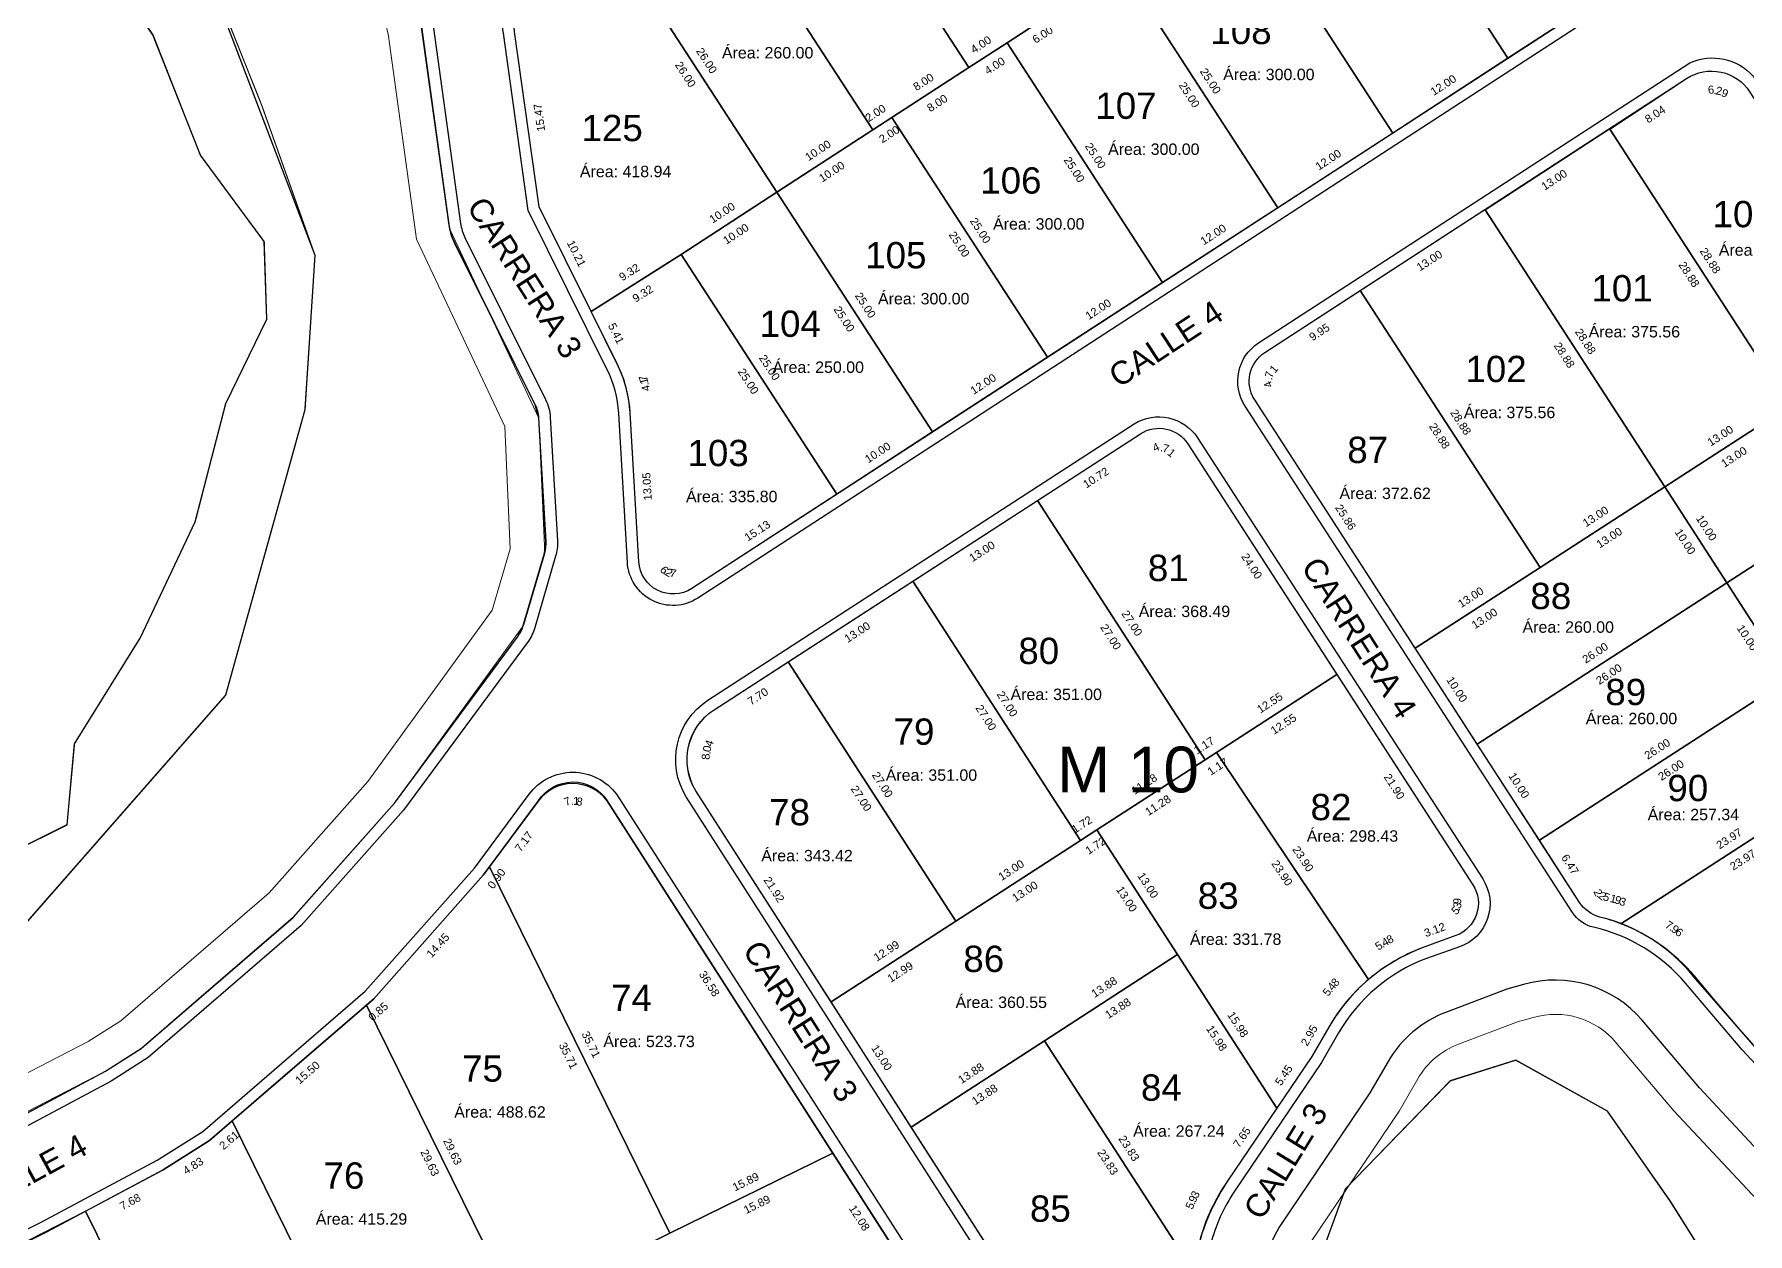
# Model space of a CAD drawing. Header units: metres. Extents: x 859577 to 860336, y 1645916 to 1646650.
# Drawn here: x 859889 to 860038.9, y 1646235.5 to 1646340.4 of the extents above; entities that cross this region are included whole.
import ezdxf

# ---------------------------------------------------------------- set-up
doc = ezdxf.new("R2010")
doc.units = ezdxf.units.M
for name, color, linetype in [('A-CALZADA', 252, 'Continuous'), ('A-MZ_6', 2, 'Continuous'), ('A-NUMERO LOTE', 251, 'Continuous'), ('A-SENDEROS', 97, 'Continuous'), ('A-ZONA VERDE', 103, 'Continuous'), ('C-PROP', 7, 'Continuous'), ('C-PROP-LINE', 230, 'Continuous'), ('C-PROP-LINE-TEXT', 7, 'Continuous'), ('CVL_CUADCON_TIT', 7, 'Continuous')]:
    doc.layers.add(name, color=color, linetype=linetype)
doc.layers.add('A-VIA', color=30, linetype='Continuous', lineweight=30)
doc.styles.add('ARIAL', font='arial.ttf')
doc.styles.get("Standard").update_dxf_attribs({"font": 'arial.ttf'})

msp = doc.modelspace()

# ---------------------------------------------------------------- linework, layer by layer
at = {"layer": 'A-CALZADA'}
for points in [[(860041.94433, 1646432.87467), (860033.56659, 1646419.19457, -0.111810537), (860032.64202, 1646418.24524), (859926.7746, 1646349.50074, 0.286645849), (859923.89044, 1646340.94989), (859926.25252, 1646323.86177, 0.081314153), (859926.63402, 1646322.62688), (859933.68717, 1646308.45878, -0.101331475), (859934.09962, 1646306.90786), (859934.72556, 1646296.11941, -0.086350705), (859934.56912, 1646294.75697), (859932.70467, 1646288.43051, -0.087916298), (859932.0825, 1646287.18096), (859921.24703, 1646272.54721), (859912.31905, 1646262.48857), (859903.78552, 1646255.12152), (859898.92244, 1646250.93224), (859895.68451, 1646248.8784), (859885.89232, 1646243.65365)], [(860033.80874, 1646337.92254, -0.324191391), (860039.34561, 1646336.74024), (860099.48969, 1646243.76285, -0.504406245), (860096.29463, 1646238.18697), (860090.72301, 1646238.89985, 0.051796436), (860087.62442, 1646238.97347), (860071.58855, 1646237.69198), (860058.55647, 1646236.0489, -0.184786403), (860055.08522, 1646236.8985), (860046.62576, 1646242.75429), (860038.37451, 1646251.60084), (860033.42751, 1646257.4215, 0.161297352), (860025.369, 1646262.32369, -0.194900078), (860023.5243, 1646263.61753), (859994.88628, 1646307.88934, -0.413702713), (859996.06644, 1646313.41667), (860033.80874, 1646337.92254)], [(860033.80874, 1646337.92254, -0.324191391), (860039.34561, 1646336.74024), (860099.48969, 1646243.76285, -0.504406245), (860096.29463, 1646238.18697), (860090.72301, 1646238.89985, 0.051796436), (860087.62442, 1646238.97347), (860071.58855, 1646237.69198), (860058.55647, 1646236.0489, -0.184786403), (860055.08522, 1646236.8985), (860046.62576, 1646242.75429), (860038.37451, 1646251.60084), (860033.42751, 1646257.4215, 0.161297352), (860025.369, 1646262.32369, -0.194900078), (860023.5243, 1646263.61753), (859994.88628, 1646307.88934, -0.413702713), (859996.06644, 1646313.41667), (860033.80874, 1646337.92254)], [(859877.55305, 1646230.53731), (859889.56537, 1646236.54593), (859899.71574, 1646241.96178), (859903.69282, 1646244.46858), (859917.90516, 1646256.7307), (859927.46546, 1646267.50174), (859932.23948, 1646273.94924, -0.503717444), (859939.8976, 1646273.9489), (859982.25827, 1646207.85802, -0.378425077)], [(860043.33689, 1646238.94986), (860034.63938, 1646248.27487), (860029.61763, 1646254.18347, 0.294221128), (860019.25135, 1646257.32285), (860017.78042, 1646256.90269), (860012.50833, 1646254.91201, 0.172792633), (860007.38929, 1646250.57182), (860005.80756, 1646247.84321), (859998.11108, 1646236.44825, 0.086003565), (859996.71097, 1646233.33359), (859993.55229, 1646221.00816), (859991.18253, 1646211.17305, 0.290553744), (859994.64623, 1646201.03082), (860009.02526, 1646189.49395), (860023.00092, 1646175.17554), (860039.7204, 1646156.78685)], [(860043.33689, 1646238.94986), (860034.63938, 1646248.27487), (860029.61763, 1646254.18347, 0.294221128), (860019.25135, 1646257.32285), (860017.78042, 1646256.90269), (860012.50833, 1646254.91201, 0.172792633), (860007.38929, 1646250.57182), (860005.80756, 1646247.84321), (859998.11108, 1646236.44825, 0.086003565), (859996.71097, 1646233.33359), (859993.55229, 1646221.00816), (859991.18253, 1646211.17305, 0.290553744), (859994.64623, 1646201.03082), (860009.02526, 1646189.49395), (860023.00092, 1646175.17554), (860039.7204, 1646156.78685)], [(860043.33689, 1646238.94986), (860034.63938, 1646248.27487), (860029.61763, 1646254.18347, 0.294221128), (860019.25135, 1646257.32285), (860017.78042, 1646256.90269), (860012.50833, 1646254.91201, 0.172792633), (860007.38929, 1646250.57182), (860005.80756, 1646247.84321), (859998.11108, 1646236.44825, 0.086003565), (859996.71097, 1646233.33359), (859993.55229, 1646221.00816), (859991.18253, 1646211.17305, 0.290553744), (859994.64623, 1646201.03082), (860009.02526, 1646189.49395), (860023.00092, 1646175.17554), (860039.7204, 1646156.78685)]]:
    msp.add_lwpolyline(points, format="xyb", dxfattribs=at)
for points in [[(860054.89497, 1646369.16589), (860052.67969, 1646360.93815, -0.185037836), (860050.99565, 1646358.62332), (859947.01706, 1646291.10533, -0.575472389), (859940.84536, 1646294.22842), (859940.08955, 1646307.25539, 0.101331475), (859939.05841, 1646311.13268), (859932.15143, 1646325.00716), (859929.99283, 1646340.49523, -0.291174394), (859931.77613, 1646344.40216), (860032.30256, 1646409.67851, -0.434645949), (860037.97845, 1646408.26477), (860052.53215, 1646382.04112, -0.077006582), (860052.95554, 1646380.89179), (860054.95339, 1646370.99754, -0.116079704)], [(860054.89497, 1646369.16589), (860052.67969, 1646360.93815, -0.185037836), (860050.99565, 1646358.62332), (859947.01706, 1646291.10533, -0.575472389), (859940.84536, 1646294.22842), (859940.08955, 1646307.25539, 0.101331475), (859939.05841, 1646311.13268), (859932.15143, 1646325.00716), (859929.99283, 1646340.49523, -0.291174394), (859931.77613, 1646344.40216), (860032.30256, 1646409.67851, -0.434645949), (860037.97845, 1646408.26477), (860052.53215, 1646382.04112, -0.077006582), (860052.95554, 1646380.89179), (860054.95339, 1646370.99754, -0.116079704)], [(859990.72122, 1646305.12239), (860015.67314, 1646266.54895, -0.485761523), (860013.63417, 1646260.60034), (860010.7421, 1646259.58966, 0.172792633), (860003.06353, 1646253.07938), (860001.56797, 1646250.49941), (859993.96766, 1646239.24683, 0.086003565), (859991.86749, 1646234.57484), (859988.69986, 1646222.21446), (859988.24633, 1646220.33223, -0.660604658), (859980.98996, 1646219.11077), (859945.98447, 1646273.72733, -0.404288023), (859947.88781, 1646282.17832), (859985.1692, 1646306.3406, -0.407483069)], [(859990.72122, 1646305.12239), (860015.67314, 1646266.54895, -0.485761523), (860013.63417, 1646260.60034), (860010.7421, 1646259.58966, 0.172792633), (860003.06353, 1646253.07938), (860001.56797, 1646250.49941), (859993.96766, 1646239.24683, 0.086003565), (859991.86749, 1646234.57484), (859988.69986, 1646222.21446), (859988.24633, 1646220.33223, -0.660604658), (859980.98996, 1646219.11077), (859945.98447, 1646273.72733, -0.404288023), (859947.88781, 1646282.17832), (859985.1692, 1646306.3406, -0.407483069)]]:
    msp.add_lwpolyline(points, format="xyb", close=True, dxfattribs=at)
at = {"layer": 'A-MZ_6'}
for points in [[(859885.43318, 1646244.54212), (859895.18061, 1646249.74297), (859898.32511, 1646251.73756), (859903.13244, 1646255.87882), (859911.61528, 1646263.20209), (859920.46973, 1646273.1779), (859931.27883, 1646287.77603, 0.087916298), (859931.74546, 1646288.71319), (859933.60991, 1646295.03966, 0.086350705), (859933.72724, 1646296.06148), (859933.1013, 1646306.84994, 0.101331475), (859932.79196, 1646308.01312), (859925.73881, 1646322.18123, -0.081314153), (859925.26194, 1646323.72485), (859922.89986, 1646340.81296, 0.029553468), (859922.85376, 1646341.04464), (859921.26736, 1646347.11697), (860032.09742, 1646419.08393, 0.111810537), (860032.7138, 1646419.71682), (860041.1131, 1646433.43214)], [(859885.43318, 1646244.54212), (859895.18061, 1646249.74297), (859898.32511, 1646251.73756), (859903.13244, 1646255.87882), (859911.61528, 1646263.20209), (859920.46973, 1646273.1779), (859931.27883, 1646287.77603, 0.087916298), (859931.74546, 1646288.71319), (859933.60991, 1646295.03966, 0.086350705), (859933.72724, 1646296.06148), (859933.1013, 1646306.84994, 0.101331475), (859932.79196, 1646308.01312), (859925.73881, 1646322.18123, -0.081314153), (859925.26194, 1646323.72485), (859922.89986, 1646340.81296, 0.029553468), (859922.85376, 1646341.04464), (859921.26736, 1646347.11697), (860032.09742, 1646419.08393, 0.111810537), (860032.7138, 1646419.71682), (860041.1131, 1646433.43214)], [(859888.65727, 1646191.27734), (859893.8232, 1646194.05586), (859903.16894, 1646197.63291), (859921.47065, 1646191.76202), (859930.00954, 1646188.28967), (859932.00254, 1646193.73677), (859942.49809, 1646189.89664), (859948.60902, 1646188.35822), (859955.58556, 1646189.13325), (859964.82605, 1646191.58934), (859969.10291, 1646193.89557), (859980.77174, 1646203.39238, 0.38144725), (859981.40378, 1646207.33803), (859939.075, 1646273.37917, 0.501073467), (859933.043, 1646273.35397), (859928.24277, 1646266.87106), (859918.65305, 1646256.06688), (859909.66317, 1646248.30586), (859904.29836, 1646243.68437), (859900.21964, 1646241.0972), (859890.0245, 1646235.65746), (859878.54689, 1646229.91631)]]:
    msp.add_lwpolyline(points, format="xyb", dxfattribs=at)
for points in [[(860053.92936, 1646369.42588), (860051.71408, 1646361.19814, -0.185037836), (860050.45105, 1646359.46202), (859946.47245, 1646291.94402, -0.575472389), (859941.84368, 1646294.28634), (859941.08787, 1646307.31331, 0.101331475), (859939.95361, 1646311.57833), (859933.11934, 1646325.30677), (859930.98325, 1646340.63326, -0.291174394), (859932.32073, 1646343.56346), (860032.84717, 1646408.83981, -0.434645949), (860037.10408, 1646407.77951), (860051.65778, 1646381.55586, -0.077006582), (860051.97532, 1646380.69386), (860053.97317, 1646370.79961, -0.116079704)], [(860053.92936, 1646369.42588), (860051.71408, 1646361.19814, -0.185037836), (860050.45105, 1646359.46202), (859946.47245, 1646291.94402, -0.575472389), (859941.84368, 1646294.28634), (859941.08787, 1646307.31331, 0.101331475), (859939.95361, 1646311.57833), (859933.11934, 1646325.30677), (859930.98325, 1646340.63326, -0.291174394), (859932.32073, 1646343.56346), (860032.84717, 1646408.83981, -0.434645949), (860037.10408, 1646407.77951), (860051.65778, 1646381.55586, -0.077006582), (860051.97532, 1646380.69386), (860053.97317, 1646370.79961, -0.116079704)], [(860095.29184, 1646239.32343), (860090.84993, 1646239.89176, 0.051796436), (860087.54476, 1646239.97029), (860071.48613, 1646238.68698), (860058.43138, 1646237.04105, -0.184786403), (860055.65438, 1646237.72072), (860047.28353, 1646243.51518), (860042.55341, 1646248.36049), (860034.12484, 1646258.01266, 0.16463825), (860025.92913, 1646263.21693, -0.189309228), (860024.14731, 1646264.49555), (859995.72592, 1646308.43248, -0.413702713), (859996.61105, 1646312.57798), (860033.5122, 1646336.53956, -0.414724597), (860039.04918, 1646335.35734), (860098.19151, 1646243.92858, -0.638228801)], [(860095.29184, 1646239.32343), (860090.84993, 1646239.89176, 0.051796436), (860087.54476, 1646239.97029), (860071.48613, 1646238.68698), (860058.43138, 1646237.04105, -0.184786403), (860055.65438, 1646237.72072), (860047.28353, 1646243.51518), (860042.55341, 1646248.36049), (860034.12484, 1646258.01266, 0.16463825), (860025.92913, 1646263.21693, -0.189309228), (860024.14731, 1646264.49555), (859995.72592, 1646308.43248, -0.413702713), (859996.61105, 1646312.57798), (860033.5122, 1646336.53956, -0.414724597), (860039.04918, 1646335.35734), (860098.19151, 1646243.92858, -0.638228801)], [(860013.31845, 1646261.59127), (860010.38885, 1646260.52519, 0.17267235), (860002.19838, 1646253.58089), (860000.72006, 1646251.03065), (859993.38713, 1646240.17394, 0.091943766), (859990.89879, 1646234.82309), (859987.72937, 1646222.45572), (859987.2727, 1646220.56042, -0.660629541), (859981.83031, 1646219.6445), (859946.8329, 1646274.25677, -0.403449185), (859948.43373, 1646281.34092), (859985.73323, 1646305.46877, -0.414213562), (859989.88158, 1646304.57925), (860014.8115, 1646266.03983, -0.481810748)], [(860013.31845, 1646261.59127), (860010.38885, 1646260.52519, 0.17267235), (860002.19838, 1646253.58089), (860000.72006, 1646251.03065), (859993.38713, 1646240.17394, 0.091943766), (859990.89879, 1646234.82309), (859987.72937, 1646222.45572), (859987.2727, 1646220.56042, -0.660629541), (859981.83031, 1646219.6445), (859946.8329, 1646274.25677, -0.403449185), (859948.43373, 1646281.34092), (859985.73323, 1646305.46877, -0.414213562), (859989.88158, 1646304.57925), (860014.8115, 1646266.03983, -0.481810748)]]:
    msp.add_lwpolyline(points, format="xyb", close=True, dxfattribs=at)
msp.add_lwpolyline([(859900.21964, 1646241.0972), (859890.0245, 1646235.65746), (859878.54689, 1646229.91631)], dxfattribs=at)
at = {"layer": 'A-SENDEROS', "lineweight": 9, "flags": 128}
for points in [[(859998.47394, 1646439.28141), (859982.43751, 1646417.25793), (859966.74438, 1646407.62789), (859951.35967, 1646406.81247), (859939.68741, 1646406.48017), (859935.24701, 1646406.3475), (859919.96572, 1646404.75367), (859911.78232, 1646377.74068), (859918.73138, 1646349.02195), (859917.81307, 1646348.41249), (859919.90664, 1646340.45558), (859922.38933, 1646322.48325), (859930.13016, 1646306.1153), (859930.59122, 1646295.4091), (859929.01394, 1646290.05707), (859918.12832, 1646275.05925), (859909.50433, 1646265.34309), (859896.52899, 1646254.15014), (859893.6758, 1646252.32881), (859873.41571, 1646241.87656)], [(859874.4622, 1646239.04074), (859895.17378, 1646249.72591), (859898.32511, 1646251.73756), (859911.61528, 1646263.20209), (859920.46973, 1646273.1779), (859931.74546, 1646288.71319), (859933.60991, 1646295.03966), (859933.1013, 1646306.84994), (859925.29812, 1646323.34973), (859922.85376, 1646341.04464), (859921.26053, 1646347.09991), (859922.14155, 1646347.68462), (859914.89024, 1646377.65247), (859922.25906, 1646401.97659), (859935.44768, 1646403.35216), (859939.77489, 1646403.48144), (859951.48177, 1646403.81473), (859967.66404, 1646404.67243), (859984.51297, 1646415.01172), (860001.01598, 1646437.67597)]]:
    msp.add_lwpolyline(points, dxfattribs=at)
for points in [[(860043.33689, 1646238.94986), (860034.63938, 1646248.27487), (860029.61763, 1646254.18347, 0.294221128), (860019.25135, 1646257.32285), (860017.78042, 1646256.90269), (860012.50833, 1646254.91201, 0.172792633), (860007.38929, 1646250.57182), (860005.80756, 1646247.84321), (859998.11108, 1646236.44825, 0.086003565), (859996.71097, 1646233.33359), (859993.55229, 1646221.00816), (859991.18253, 1646211.17305, 0.26103447), (859993.82975, 1646201.76302), (859997.70274, 1646198.57846)], [(860041.36357, 1646236.6672), (860032.3983, 1646246.27928), (860027.3317, 1646252.24065, 0.294221128), (860020.0753, 1646254.43821), (860018.72389, 1646254.0522), (860013.56807, 1646252.10542, 0.172792633), (860009.98474, 1646249.06729), (860008.35131, 1646246.24949), (860000.59714, 1646234.7691, 0.086003565), (859999.61705, 1646232.58883), (859996.46375, 1646220.28438), (859994.09906, 1646210.47031, 0.290553744), (859996.52365, 1646203.37075), (859997.70274, 1646198.57846)]]:
    msp.add_lwpolyline(points, format="xyb", dxfattribs=at)
at = {"layer": 'A-VIA'}
for points in [[(860054.89497, 1646369.16589), (860052.67969, 1646360.93815, -0.185037836), (860050.99565, 1646358.62332), (859947.01706, 1646291.10533, -0.575472389), (859940.84536, 1646294.22842), (859940.08955, 1646307.25539, 0.101331475), (859939.05841, 1646311.13268), (859932.15143, 1646325.00716), (859929.99283, 1646340.49523, -0.291174394), (859931.77613, 1646344.40216), (860032.30256, 1646409.67851, -0.434645949), (860037.97845, 1646408.26477), (860052.53215, 1646382.04112, -0.077006582), (860052.95554, 1646380.89179), (860054.95339, 1646370.99754, -0.116079704)], [(860054.89497, 1646369.16589), (860052.67969, 1646360.93815, -0.185037836), (860050.99565, 1646358.62332), (859947.01706, 1646291.10533, -0.575472389), (859940.84536, 1646294.22842), (859940.08955, 1646307.25539, 0.101331475), (859939.05841, 1646311.13268), (859932.15143, 1646325.00716), (859929.99283, 1646340.49523, -0.291174394), (859931.77613, 1646344.40216), (860032.30256, 1646409.67851, -0.434645949), (860037.97845, 1646408.26477), (860052.53215, 1646382.04112, -0.077006582), (860052.95554, 1646380.89179), (860054.95339, 1646370.99754, -0.116079704)], [(859990.72122, 1646305.12239), (860015.67314, 1646266.54895, -0.485761523), (860013.63417, 1646260.60034), (860010.7421, 1646259.58966, 0.172792633), (860003.06353, 1646253.07938), (860001.56797, 1646250.49941), (859993.96766, 1646239.24683, 0.086003565), (859991.86749, 1646234.57484), (859988.69986, 1646222.21446), (859988.24633, 1646220.33223, -0.660604658), (859980.98996, 1646219.11077), (859945.98447, 1646273.72733, -0.404288023), (859947.88781, 1646282.17832), (859985.1692, 1646306.3406, -0.407483069)], [(859990.72122, 1646305.12239), (860015.67314, 1646266.54895, -0.485761523), (860013.63417, 1646260.60034), (860010.7421, 1646259.58966, 0.172792633), (860003.06353, 1646253.07938), (860001.56797, 1646250.49941), (859993.96766, 1646239.24683, 0.086003565), (859991.86749, 1646234.57484), (859988.69986, 1646222.21446), (859988.24633, 1646220.33223, -0.660604658), (859980.98996, 1646219.11077), (859945.98447, 1646273.72733, -0.404288023), (859947.88781, 1646282.17832), (859985.1692, 1646306.3406, -0.407483069)]]:
    msp.add_lwpolyline(points, format="xyb", close=True, dxfattribs=at)
for points in [[(860033.80874, 1646337.92254, -0.324191391), (860039.34561, 1646336.74024), (860099.48969, 1646243.76285, -0.504406245), (860096.29463, 1646238.18697), (860090.72301, 1646238.89985, 0.051796436), (860087.62442, 1646238.97347), (860071.58855, 1646237.69198), (860058.55647, 1646236.0489, -0.184786403), (860055.08522, 1646236.8985), (860046.62576, 1646242.75429), (860038.37451, 1646251.60084), (860033.42751, 1646257.4215, 0.161297352), (860025.369, 1646262.32369, -0.194900078), (860023.5243, 1646263.61753), (859994.88628, 1646307.88934, -0.413702713), (859996.06644, 1646313.41667), (860033.80874, 1646337.92254)], [(860033.80874, 1646337.92254, -0.324191391), (860039.34561, 1646336.74024), (860099.48969, 1646243.76285, -0.504406245), (860096.29463, 1646238.18697), (860090.72301, 1646238.89985, 0.051796436), (860087.62442, 1646238.97347), (860071.58855, 1646237.69198), (860058.55647, 1646236.0489, -0.184786403), (860055.08522, 1646236.8985), (860046.62576, 1646242.75429), (860038.37451, 1646251.60084), (860033.42751, 1646257.4215, 0.161297352), (860025.369, 1646262.32369, -0.194900078), (860023.5243, 1646263.61753), (859994.88628, 1646307.88934, -0.413702713), (859996.06644, 1646313.41667), (860033.80874, 1646337.92254)], [(860043.33689, 1646238.94986), (860034.63938, 1646248.27487), (860029.61763, 1646254.18347, 0.294221128), (860019.25135, 1646257.32285), (860017.78042, 1646256.90269), (860012.50833, 1646254.91201, 0.172792633), (860007.38929, 1646250.57182), (860005.80756, 1646247.84321), (859998.11108, 1646236.44825, 0.086003565), (859996.71097, 1646233.33359), (859993.55229, 1646221.00816), (859991.18253, 1646211.17305, 0.290553744), (859994.64623, 1646201.03082), (860009.02526, 1646189.49395), (860023.00092, 1646175.17554), (860039.7204, 1646156.78685)], [(860043.33689, 1646238.94986), (860034.63938, 1646248.27487), (860029.61763, 1646254.18347, 0.294221128), (860019.25135, 1646257.32285), (860017.78042, 1646256.90269), (860012.50833, 1646254.91201, 0.172792633), (860007.38929, 1646250.57182), (860005.80756, 1646247.84321), (859998.11108, 1646236.44825, 0.086003565), (859996.71097, 1646233.33359), (859993.55229, 1646221.00816), (859991.18253, 1646211.17305, 0.290553744), (859994.64623, 1646201.03082), (860009.02526, 1646189.49395), (860023.00092, 1646175.17554), (860039.7204, 1646156.78685)]]:
    msp.add_lwpolyline(points, format="xyb", dxfattribs=at)
at = {"layer": 'A-ZONA VERDE', "color": 5, "const_width": 0.1}
for points in [[(859981.109, 1646446.294), (859973.692, 1646432.035), (859970.003, 1646418.209), (859956.19, 1646414.134), (859940.884, 1646417.479), (859923.43, 1646418.716), (859909.30098, 1646410.52195), (859893.68, 1646390.793), (859888.062, 1646371.59), (859901.227, 1646353.316), (859908.86, 1646334.185), (859913.51411, 1646321.09423), (859912.628, 1646307.576), (859905.69146, 1646282.63368), (859887.15046, 1646261.48568)], [(859877.478, 1646264.153), (859891.827, 1646271.292), (859892.481, 1646278.362), (859898.207, 1646287.587), (859903.036, 1646297.772), (859905.711, 1646308.12), (859909.295, 1646315.506), (859909.076, 1646322.285), (859903.49, 1646329.837), (859899.343, 1646340.371), (859890.885, 1646352.739), (859885.655, 1646361.484)], [(860040.61, 1646224.809), (860032.11, 1646238.356), (860026.598, 1646246.237), (860018.561, 1646250.696), (860012.839, 1646248.886), (860003.64598, 1646239.42787), (860000.059, 1646229.596), (859999.096, 1646217.065), (859997.401, 1646208.307), (859999.03162, 1646203.17901), (860009.82213, 1646193.87473), (860018.59648, 1646185.30725), (860030.0172, 1646173.36701), (860035.78077, 1646166.79926), (860041.85246, 1646159.38776)]]:
    msp.add_lwpolyline(points, dxfattribs=at)
at = {"layer": 'A-ZONA VERDE', "flags": 128}
for points in [[(859977.5563, 1646439.46009), (859989.78203, 1646428.87127), (859989.00453, 1646428.03709), (859976.99179, 1646438.37483), (859973.68517, 1646432.01794), (859969.99617, 1646418.19194), (859956.18317, 1646414.11694), (859940.87717, 1646417.46194), (859923.42317, 1646418.69894), (859909.30098, 1646410.52195), (859893.67317, 1646390.77594), (859888.05517, 1646371.57294), (859901.22017, 1646353.29894), (859913.50728, 1646321.07717), (859912.62117, 1646307.55894), (859905.68464, 1646282.61662), (859887.14364, 1646261.46862)], [(859877.478, 1646264.153), (859891.827, 1646271.292), (859892.481, 1646278.362), (859898.207, 1646287.587), (859903.036, 1646297.772), (859905.711, 1646308.12), (859909.295, 1646315.506), (859909.076, 1646322.285), (859903.49, 1646329.837), (859899.343, 1646340.371), (859890.885, 1646352.739), (859885.655, 1646361.484)], [(859885.42636, 1646244.52505), (859895.17378, 1646249.72591), (859898.31829, 1646251.7205), (859911.60845, 1646263.18503), (859920.4629, 1646273.16083), (859931.27201, 1646287.75897), (859931.73863, 1646288.69613), (859933.60309, 1646295.0226), (859933.72041, 1646296.04442), (859933.09448, 1646306.83287), (859932.78513, 1646307.99606), (859925.73198, 1646322.16417), (859925.4647, 1646322.78312), (859925.29812, 1646323.34973), (859925.25511, 1646323.70778), (859922.84693, 1646341.02758)]]:
    msp.add_lwpolyline(points, dxfattribs=at)
at = {"layer": 'A-ZONA VERDE'}
msp.add_lwpolyline([(860040.61, 1646224.809), (860032.11, 1646238.356), (860026.598, 1646246.237), (860018.561, 1646250.696), (860012.839, 1646248.886), (860003.64598, 1646239.42787), (860000.059, 1646229.596), (859999.096, 1646217.065), (859997.401, 1646208.307), (859999.03162, 1646203.17901), (860009.82213, 1646193.87473), (860018.59648, 1646185.30725), (860030.0172, 1646173.36701), (860035.78077, 1646166.79926), (860041.85246, 1646159.38776)], dxfattribs=at)
at = {"layer": 'C-PROP-LINE', "color": 2, "lineweight": 30}
for points in [[(860027.93176, 1646344.83922), (860017.86742, 1646338.304), (860004.25237, 1646359.27136), (860012.63931, 1646364.71738), (860014.3167, 1646365.80659)], [(860027.93176, 1646344.83922), (860017.86742, 1646338.304), (860004.25237, 1646359.27136), (860012.63931, 1646364.71738), (860014.3167, 1646365.80659)], [(859974.05937, 1646339.66568), (859970.70459, 1646337.48727), (859956.54493, 1646359.29333), (859964.93188, 1646364.73935), (859979.09153, 1646342.93329)], [(859974.05937, 1646339.66568), (859970.70459, 1646337.48727), (859956.54493, 1646359.29333), (859964.93188, 1646364.73935), (859979.09153, 1646342.93329)], [(859962.31764, 1646332.04125), (859948.15799, 1646353.84731), (859956.54493, 1646359.29333), (859970.70459, 1646337.48727), (859963.99503, 1646333.13045)], [(859962.31764, 1646332.04125), (859948.15799, 1646353.84731), (859956.54493, 1646359.29333), (859970.70459, 1646337.48727), (859963.99503, 1646333.13045)], [(860017.86742, 1646338.304), (860007.80309, 1646331.76877), (859994.18804, 1646352.73613), (859995.86542, 1646353.82534), (860004.25237, 1646359.27136)], [(860017.86742, 1646338.304), (860007.80309, 1646331.76877), (859994.18804, 1646352.73613), (859995.86542, 1646353.82534), (860004.25237, 1646359.27136)], [(859939.77104, 1646348.40129), (859948.15799, 1646353.84731), (859962.31764, 1646332.04125), (859953.9307, 1646326.59523)], [(859939.77104, 1646348.40129), (859948.15799, 1646353.84731), (859962.31764, 1646332.04125), (859953.9307, 1646326.59523)], [(860007.80309, 1646331.76877), (859997.73876, 1646325.23354), (859984.1237, 1646346.20091), (859987.47848, 1646348.37932), (859994.18804, 1646352.73613)], [(860007.80309, 1646331.76877), (859997.73876, 1646325.23354), (859984.1237, 1646346.20091), (859987.47848, 1646348.37932), (859994.18804, 1646352.73613)], [(859997.73876, 1646325.23354), (859987.67442, 1646318.69832), (859974.05937, 1646339.66568), (859979.09153, 1646342.93329), (859984.1237, 1646346.20091)], [(859997.73876, 1646325.23354), (859987.67442, 1646318.69832), (859974.05937, 1646339.66568), (859979.09153, 1646342.93329), (859984.1237, 1646346.20091)], [(859987.67442, 1646318.69832), (859977.61009, 1646312.16309), (859963.99503, 1646333.13045), (859970.70459, 1646337.48727), (859974.05937, 1646339.66568)], [(859987.67442, 1646318.69832), (859977.61009, 1646312.16309), (859963.99503, 1646333.13045), (859970.70459, 1646337.48727), (859974.05937, 1646339.66568)], [(859977.61009, 1646312.16309), (859967.54575, 1646305.62787), (859953.9307, 1646326.59523), (859962.31764, 1646332.04125), (859963.99503, 1646333.13045)], [(859977.61009, 1646312.16309), (859967.54575, 1646305.62787), (859953.9307, 1646326.59523), (859962.31764, 1646332.04125), (859963.99503, 1646333.13045)], [(860026.77853, 1646332.14005), (860026.79087, 1646332.12102), (860042.51787, 1646307.90123), (860031.60251, 1646300.84043), (860015.87551, 1646325.06022)], [(860026.77853, 1646332.14005), (860026.79087, 1646332.12102), (860042.51787, 1646307.90123), (860031.60251, 1646300.84043), (860015.87551, 1646325.06022)], [(859967.54575, 1646305.62787), (859959.15881, 1646300.18184), (859945.54375, 1646321.14921), (859953.9307, 1646326.59523)], [(859967.54575, 1646305.62787), (859959.15881, 1646300.18184), (859945.54375, 1646321.14921), (859953.9307, 1646326.59523)], [(860015.86317, 1646325.07925), (860015.87551, 1646325.06022), (860031.60251, 1646300.84043), (860020.68715, 1646293.77963), (860004.96014, 1646317.99942)], [(860015.86317, 1646325.07925), (860015.87551, 1646325.06022), (860031.60251, 1646300.84043), (860020.68715, 1646293.77963), (860004.96014, 1646317.99942)], [(860058.02497, 1646306.02246), (860037.03389, 1646292.444), (860031.60251, 1646300.84043), (860042.51787, 1646307.90123), (860052.59359, 1646314.41889)], [(860058.02497, 1646306.02246), (860037.03389, 1646292.444), (860031.60251, 1646300.84043), (860042.51787, 1646307.90123), (860052.59359, 1646314.41889)], [(860063.45635, 1646297.62602), (860042.46527, 1646284.04757), (860037.03389, 1646292.444), (860058.02497, 1646306.02246)], [(860063.45635, 1646297.62602), (860042.46527, 1646284.04757), (860037.03389, 1646292.444), (860058.02497, 1646306.02246)], [(859976.73275, 1646299.64665), (859991.39748, 1646276.97629), (859981.92581, 1646270.84936), (859980.48212, 1646269.91549), (859965.81739, 1646292.58585)], [(859976.73275, 1646299.64665), (859991.39748, 1646276.97629), (859981.92581, 1646270.84936), (859980.48212, 1646269.91549), (859965.81739, 1646292.58585)], [(860037.03389, 1646292.444), (860015.20317, 1646278.3224), (860009.77178, 1646286.71884), (860020.68715, 1646293.77963), (860031.60251, 1646300.84043)], [(860037.03389, 1646292.444), (860015.20317, 1646278.3224), (860009.77178, 1646286.71884), (860020.68715, 1646293.77963), (860031.60251, 1646300.84043)], [(859954.90203, 1646285.52505), (859965.81739, 1646292.58585), (859980.48212, 1646269.91549), (859969.56676, 1646262.85469)], [(859954.90203, 1646285.52505), (859965.81739, 1646292.58585), (859980.48212, 1646269.91549), (859969.56676, 1646262.85469)], [(860042.46527, 1646284.04757), (860020.63455, 1646269.92597), (860015.20317, 1646278.3224), (860037.03389, 1646292.444)], [(860042.46527, 1646284.04757), (860020.63455, 1646269.92597), (860015.20317, 1646278.3224), (860037.03389, 1646292.444)], [(859965.67686, 1646244.85589), (859958.66069, 1646255.7999), (859969.56676, 1646262.85469), (859980.48212, 1646269.91549), (859981.92581, 1646270.84936), (859988.98656, 1646259.93408), (859977.33174, 1646252.39494)], [(859965.67686, 1646244.85589), (859958.66069, 1646255.7999), (859969.56676, 1646262.85469), (859980.48212, 1646269.91549), (859981.92581, 1646270.84936), (859988.98656, 1646259.93408), (859977.33174, 1646252.39494)], [(859931.1073, 1646228.92957), (859918.00933, 1646255.51115), (859918.65305, 1646256.06688), (859928.24277, 1646266.87106), (859928.77784, 1646267.59369), (859944.56252, 1646235.55958)], [(859931.1073, 1646228.92957), (859918.00933, 1646255.51115), (859918.65305, 1646256.06688), (859928.24277, 1646266.87106), (859928.77784, 1646267.59369), (859944.56252, 1646235.55958)], [(859917.65208, 1646222.29956), (859906.27554, 1646245.3876), (859918.00933, 1646255.51115), (859931.1073, 1646228.92957)], [(859917.65208, 1646222.29956), (859906.27554, 1646245.3876), (859918.00933, 1646255.51115), (859931.1073, 1646228.92957)], [(859904.19686, 1646215.66955), (859893.44786, 1646237.48403), (859900.21964, 1646241.0972), (859904.29836, 1646243.68437), (859906.27554, 1646245.3876), (859917.65208, 1646222.29956)], [(859904.19686, 1646215.66955), (859893.44786, 1646237.48403), (859900.21964, 1646241.0972), (859904.29836, 1646243.68437), (859906.27554, 1646245.3876), (859917.65208, 1646222.29956)], [(859958.81426, 1646242.58207), (859965.33063, 1646232.41528), (859936.41131, 1646218.16539), (859931.1073, 1646228.92957), (859944.56252, 1646235.55958)], [(859958.81426, 1646242.58207), (859965.33063, 1646232.41528), (859936.41131, 1646218.16539), (859931.1073, 1646228.92957), (859944.56252, 1646235.55958)], [(859897.44225, 1646195.44104), (859880.07745, 1646230.6819), (859893.44786, 1646237.48403), (859904.19686, 1646215.66955), (859914.94586, 1646193.85507), (859903.16894, 1646197.63291)], [(859897.44225, 1646195.44104), (859880.07745, 1646230.6819), (859893.44786, 1646237.48403), (859904.19686, 1646215.66955), (859914.94586, 1646193.85507), (859903.16894, 1646197.63291)]]:
    msp.add_lwpolyline(points, close=True, dxfattribs=at)
for points in [[(859930.98325, 1646340.63326, -0.291174394), (859932.32073, 1646343.56346), (859939.77104, 1646348.40129), (859953.9307, 1646326.59523), (859945.54375, 1646321.14921), (859937.66755, 1646316.17048), (859933.11934, 1646325.30677)], [(859930.98325, 1646340.63326, -0.291174394), (859932.32073, 1646343.56346), (859939.77104, 1646348.40129), (859953.9307, 1646326.59523), (859945.54375, 1646321.14921), (859937.66755, 1646316.17048), (859933.11934, 1646325.30677)], [(860039.04918, 1646335.35734), (860052.59359, 1646314.41889), (860042.51787, 1646307.90123), (860026.79087, 1646332.12102), (860033.5122, 1646336.53956, -0.414724597)], [(860039.04918, 1646335.35734), (860052.59359, 1646314.41889), (860042.51787, 1646307.90123), (860026.79087, 1646332.12102), (860033.5122, 1646336.53956, -0.414724597)], [(859940.07398, 1646311.32872), (859937.66755, 1646316.17048), (859945.54375, 1646321.14921), (859959.15881, 1646300.18184), (859946.47245, 1646291.94402, -0.575472389), (859941.84368, 1646294.28634), (859941.08787, 1646307.31331, 0.095501421)], [(859940.07398, 1646311.32872), (859937.66755, 1646316.17048), (859945.54375, 1646321.14921), (859959.15881, 1646300.18184), (859946.47245, 1646291.94402, -0.575472389), (859941.84368, 1646294.28634), (859941.08787, 1646307.31331, 0.095501421)], [(859996.61105, 1646312.57798), (860004.96014, 1646317.99942), (860020.68715, 1646293.77963), (860009.77178, 1646286.71884), (859995.72592, 1646308.43248, -0.413702713)], [(859996.61105, 1646312.57798), (860004.96014, 1646317.99942), (860020.68715, 1646293.77963), (860009.77178, 1646286.71884), (859995.72592, 1646308.43248, -0.413702713)], [(859989.88158, 1646304.57925), (860002.91689, 1646284.42782), (859992.37945, 1646277.61149), (859991.39748, 1646276.97629), (859976.73275, 1646299.64665), (859985.73323, 1646305.46877, -0.414213562)], [(859989.88158, 1646304.57925), (860002.91689, 1646284.42782), (859992.37945, 1646277.61149), (859991.39748, 1646276.97629), (859976.73275, 1646299.64665), (859985.73323, 1646305.46877, -0.414213562)], [(859958.66069, 1646255.7999), (859946.8329, 1646274.25677, -0.40777669), (859948.43373, 1646281.34092), (859954.90203, 1646285.52505), (859969.56676, 1646262.85469)], [(859958.66069, 1646255.7999), (859946.8329, 1646274.25677, -0.40777669), (859948.43373, 1646281.34092), (859954.90203, 1646285.52505), (859969.56676, 1646262.85469)], [(860010.38885, 1646260.52519, 0.085702049), (860005.69407, 1646257.76017), (859992.37945, 1646277.61149), (860002.91689, 1646284.42782), (860014.8115, 1646266.03983, -0.481810748), (860013.31845, 1646261.59127)], [(860010.38885, 1646260.52519, 0.085702049), (860005.69407, 1646257.76017), (859992.37945, 1646277.61149), (860002.91689, 1646284.42782), (860014.8115, 1646266.03983, -0.481810748), (860013.31845, 1646261.59127)], [(860047.89666, 1646275.65113), (860027.76818, 1646262.63067, 0.030187353), (860025.92913, 1646263.21693, -0.189309227), (860024.14731, 1646264.49555), (860020.63455, 1646269.92597), (860042.46527, 1646284.04757)], [(860047.89666, 1646275.65113), (860027.76818, 1646262.63067, 0.030187353), (860025.92913, 1646263.21693, -0.189309227), (860024.14731, 1646264.49555), (860020.63455, 1646269.92597), (860042.46527, 1646284.04757)], [(859992.37945, 1646277.61149), (860005.69407, 1646257.76017, 0.085819706), (860002.19838, 1646253.58089), (860000.72006, 1646251.03065), (859997.66846, 1646246.51264), (859988.98656, 1646259.93408), (859981.92581, 1646270.84936), (859991.39748, 1646276.97629)], [(859992.37945, 1646277.61149), (860005.69407, 1646257.76017, 0.085819706), (860002.19838, 1646253.58089), (860000.72006, 1646251.03065), (859997.66846, 1646246.51264), (859988.98656, 1646259.93408), (859981.92581, 1646270.84936), (859991.39748, 1646276.97629)], [(860042.61806, 1646248.41694, -0.013395003), (860034.18948, 1646258.06911, 0.124994857), (860027.76818, 1646262.63067), (860047.89666, 1646275.65113), (860053.32804, 1646267.2547), (860058.75942, 1646258.85827)], [(860042.61806, 1646248.41694, -0.013395003), (860034.18948, 1646258.06911, 0.124994857), (860027.76818, 1646262.63067), (860047.89666, 1646275.65113), (860053.32804, 1646267.2547), (860058.75942, 1646258.85827)], [(859944.56252, 1646235.55958), (859928.77784, 1646267.59369), (859933.043, 1646273.35397, -0.549546563), (859939.075, 1646273.37917), (859958.81426, 1646242.58207)], [(859944.56252, 1646235.55958), (859928.77784, 1646267.59369), (859933.043, 1646273.35397, -0.549546563), (859939.075, 1646273.37917), (859958.81426, 1646242.58207)], [(859990.27436, 1646232.3865), (859977.33174, 1646252.39494), (859988.98656, 1646259.93408), (859997.66846, 1646246.51264), (859993.38713, 1646240.17394, 0.079545533), (859990.89879, 1646234.82309)], [(859990.27436, 1646232.3865), (859977.33174, 1646252.39494), (859988.98656, 1646259.93408), (859997.66846, 1646246.51264), (859993.38713, 1646240.17394, 0.079545533), (859990.89879, 1646234.82309)], [(859981.83031, 1646219.6445), (859965.67686, 1646244.85589), (859977.33174, 1646252.39494), (859990.27436, 1646232.3865), (859987.2727, 1646220.56042, -0.651955284)], [(859981.83031, 1646219.6445), (859965.67686, 1646244.85589), (859977.33174, 1646252.39494), (859990.27436, 1646232.3865), (859987.2727, 1646220.56042, -0.651955284)]]:
    msp.add_lwpolyline(points, format="xyb", close=True, dxfattribs=at)
at = {"layer": 'CVL_CUADCON_TIT', "color": 7, "lineweight": 18, "true_color": 0xffffff, "flags": 128}
for points in [[(859998.47394, 1646439.28141), (859982.43751, 1646417.25793), (859966.74438, 1646407.62789), (859951.35967, 1646406.81247), (859939.68741, 1646406.48017), (859935.24701, 1646406.3475), (859919.96572, 1646404.75367), (859911.78232, 1646377.74068), (859918.73138, 1646349.02195), (859917.81307, 1646348.41249), (859919.90664, 1646340.45558), (859922.38933, 1646322.48325), (859930.13016, 1646306.1153), (859930.59122, 1646295.4091), (859929.01394, 1646290.05707), (859918.12832, 1646275.05925), (859909.50433, 1646265.34309), (859896.52899, 1646254.15014), (859893.6758, 1646252.32881), (859873.41571, 1646241.87656)], [(859874.4622, 1646239.04074), (859895.17378, 1646249.72591), (859898.32511, 1646251.73756), (859911.61528, 1646263.20209), (859920.46973, 1646273.1779), (859931.74546, 1646288.71319), (859933.60991, 1646295.03966), (859933.1013, 1646306.84994), (859925.29812, 1646323.34973), (859922.85376, 1646341.04464), (859921.26053, 1646347.09991), (859922.14155, 1646347.68462), (859914.89024, 1646377.65247), (859922.25906, 1646401.97659), (859935.44768, 1646403.35216), (859939.77489, 1646403.48144), (859951.48177, 1646403.81473), (859967.66404, 1646404.67243), (859984.51297, 1646415.01172), (860001.01598, 1646437.67597)]]:
    msp.add_lwpolyline(points, dxfattribs=at)
at = {"layer": 'CVL_CUADCON_TIT', "color": 7, "lineweight": 13, "true_color": 0xffffff, "flags": 128}
for points in [[(860043.33689, 1646238.94986), (860034.63938, 1646248.27487), (860029.61763, 1646254.18347, 0.294221128), (860019.25135, 1646257.32285), (860017.78042, 1646256.90269), (860012.50833, 1646254.91201, 0.172792633), (860007.38929, 1646250.57182), (860005.80756, 1646247.84321), (859998.11108, 1646236.44825, 0.086003565), (859996.71097, 1646233.33359), (859993.55229, 1646221.00816), (859991.18253, 1646211.17305, 0.26103447), (859993.82975, 1646201.76302), (859997.70274, 1646198.57846)], [(859997.70274, 1646198.57846), (859996.52365, 1646203.37075, -0.290553744), (859994.09906, 1646210.47031), (859996.46375, 1646220.28438), (859999.61705, 1646232.58883, -0.086003565), (860000.59714, 1646234.7691), (860008.35131, 1646246.24949), (860009.98474, 1646249.06729, -0.172792633), (860013.56807, 1646252.10542), (860018.72389, 1646254.0522), (860020.0753, 1646254.43821, -0.294221128), (860027.3317, 1646252.24065), (860032.3983, 1646246.27928), (860041.36357, 1646236.6672)]]:
    msp.add_lwpolyline(points, format="xyb", dxfattribs=at)

# ---------------------------------------------------------------- texts
at = {"layer": 'A-MZ_6', "color": 6, "insert": (859978.42732, 1646278.11452), "char_height": 4, "attachment_point": 1, "style": 'ARIAL'}
msp.add_mtext_dynamic_manual_height_columns('M 10', width=20.3715264, gutter_width=1, heights=[-4.08458], dxfattribs=at)
at = {"layer": 'A-NUMERO LOTE', "color": 251, "true_color": 0x636466, "style": 'ARIAL'}
for s, p in [(' 108', (859990.95303, 1646339.54364)), (' 107', (859980.88951, 1646333.00841)), (' 125', (859935.94182, 1646331.05912)), (' 106', (859970.81945, 1646326.47319)), (' 100', (860034.88803, 1646323.53122)), (' 105', (859960.75839, 1646319.93796)), (' 101', (860024.2927, 1646317.04904)), (' 104', (859951.51761, 1646313.94734)), (' 102', (860013.26724, 1646309.98824)), (' 103', (859945.20918, 1646302.64107)), (' 87', (860002.93221, 1646302.91527)), (' 81', (859985.48608, 1646292.59603)), (' 88', (860018.95154, 1646290.14022)), (' 80', (859974.15614, 1646285.33987)), (' 89', (860025.50932, 1646281.74379)), (' 79', (859963.24201, 1646278.27907)), (' 90', (860030.93948, 1646273.34735)), (' 82', (859999.71741, 1646271.68507)), (' 78', (859952.35424, 1646271.23692)), (' 83', (859989.85246, 1646263.93266)), (' 86', (859969.34517, 1646258.4114)), (' 74', (859938.51965, 1646254.99181)), (' 75', (859925.48964, 1646248.82043)), (' 84', (859984.88106, 1646247.1541)), (' 76', (859913.3745, 1646239.46415)), (' 85', (859975.1718, 1646236.57076))]:
    msp.add_text(s, height=2.3, dxfattribs=at).set_placement(p)
at = {"layer": 'A-VIA', "char_height": 2, "attachment_point": 1, "style": 'ARIAL'}
for s, heights, insert, rotation in [('CARRERA 3', [-2.06958], (859928.41891, 1646326.41233, 36.75), 302.4881733), ('CALLE 4', [-2.06821], (859982.72953, 1646311.1029), 33.3384725), ('CARRERA 4', [-2.06821], (860001.42297, 1646294.91936), 302.4881733), ('CARRERA 3', [-2.06958], (859952.55207, 1646261.39941), 302.4881733), ('CALLE 3', [-2.06958], (859994.63792, 1646237.64789), 58.4332343), ('CALLE 4', [-2.06821], (859883.01721, 1646239.00186), 28.5175549)]:
    msp.add_mtext_dynamic_manual_height_columns(s, width=16.4729904, gutter_width=1, heights=heights, dxfattribs=dict(at, insert=insert, rotation=rotation))
at = {"layer": 'C-PROP', "color": 252, "true_color": 0x939598, "style": 'ARIAL'}
for s, p in [('Área: 260.00', (859949.11722, 1646338.29101)), ('Área: 300.00', (859992.96428, 1646336.39255)), ('Área: 300.00', (859982.89995, 1646329.85733)), ('Área: 418.94', (859936.69144, 1646327.90804)), ('Área: 300.00', (859972.83561, 1646323.3221)), ('Área: 344.31', (860036.32753, 1646321.04231)), ('Área: 300.00', (859962.77128, 1646316.78688)), ('Área: 375.56', (860024.94, 1646313.89795)), ('Área: 250.00', (859953.54564, 1646310.79625)), ('Área: 375.56', (860014.02464, 1646306.83715)), ('Área: 372.62', (860003.13954, 1646299.76418)), ('Área: 335.80', (859945.97436, 1646299.48998)), ('Área: 368.49', (859985.58045, 1646289.44495)), ('Área: 260.00', (860019.15724, 1646288.07362)), ('Área: 351.00', (859974.36184, 1646282.18878)), ('Área: 260.00', (860024.69091, 1646280.07497)), ('Área: 351.00', (859963.44648, 1646275.12798)), ('Área: 257.34', (860030.10552, 1646271.67854)), ('Área: 298.43', (860000.27937, 1646269.80101)), ('Área: 343.42', (859952.56239, 1646268.08583)), ('Área: 331.78', (859990.05856, 1646260.78157)), ('Área: 360.55', (859969.55414, 1646255.26032)), ('Área: 523.73', (859938.74171, 1646251.84073)), ('Área: 488.62', (859925.69942, 1646245.66935)), ('Área: 267.24', (859985.08675, 1646244.00302)), ('Área: 415.29', (859913.58633, 1646236.31307))]:
    msp.add_text(s, height=1, dxfattribs=at).set_placement(p)
at = {"layer": 'C-PROP-LINE-TEXT', "color": 252, "linetype": 'Continuous', "lineweight": 0, "true_color": 0x939598, "char_height": 0.7}
for s, insert, attachment_point, rotation in [('4.00', (859971.97353, 1646339.2055), 8, 32.9974822), ('6.00', (859976.9839, 1646340.67047), 2, 32.9974822), ('26.00', (859947.47989, 1646337.90671), 8, 302.9974822), ('4.00', (859972.79043, 1646337.94746), 2, 32.9974822), ('26.00', (859946.22185, 1646337.08981), 2, 302.9974822), ('8.00', (859966.94136, 1646335.93788), 8, 32.9974822), ('25.00', (859991.56025, 1646336.12568), 8, 302.9974822), ('12.00', (860012.42681, 1646335.6654), 8, 32.9974822), ('25.00', (859990.30221, 1646335.30877), 2, 302.9974822), ('6', (860035.42461, 1646335.16702), 7, 7.6429312), ('2', (860036.02932, 1646335.15589), 7, 350.2495695), ('9', (860036.46823, 1646335.02742), 7, 337.1192867), ('15.47', (859932.79412, 1646333.07355), 2, 97.9343119), ('2.00', (859962.74789, 1646333.21487), 8, 32.9974822), ('8.00', (859967.75826, 1646334.67984), 2, 32.9974822), ('8.04', (860030.56352, 1646333.70358), 2, 33.3205613), ('.', (860035.85815, 1646335.17775), 7, 355.194741), ('2.00', (859963.56479, 1646331.95683), 2, 32.9974822), ('10.00', (859957.71572, 1646329.94726), 8, 32.9974822), ('25.00', (859981.49592, 1646329.59045), 8, 302.9974822), ('25.00', (859980.23787, 1646328.77355), 2, 302.9974822), ('12.00', (860002.36247, 1646329.13018), 8, 32.9974822), ('10.00', (859958.53262, 1646328.68922), 2, 32.9974822), ('13.00', (860021.73547, 1646327.97112), 2, 32.9974822), ('10.00', (859949.32878, 1646324.50124), 8, 32.9974822), ('10.00', (859950.14568, 1646323.2432), 2, 32.9974822), ('25.00', (859971.43158, 1646323.05523), 8, 302.9974822), ('12.00', (859992.29814, 1646322.59495), 8, 32.9974822), ('10.21', (859936.06485, 1646321.07286), 8, 296.4649913), ('25.00', (859970.17354, 1646322.23832), 2, 302.9974822), ('13.00', (860010.82011, 1646320.91032), 2, 32.9974822), ('28.88', (860034.02535, 1646319.60267), 2, 302.9974822), ('28.88', (860035.28339, 1646320.41958), 8, 302.9974822), ('9.32', (859941.20491, 1646319.29381), 8, 32.2979096), ('9.32', (859942.0064, 1646318.02588), 2, 32.2979096), ('25.00', (859961.36725, 1646316.52), 8, 302.9974822), ('25.00', (859960.10921, 1646315.7031), 2, 302.9974822), ('12.00', (859982.2338, 1646316.05973), 8, 32.9974822), ('5.41', (859939.54239, 1646314.0834), 8, 296.4280003), ('9.95', (860001.19405, 1646314.65968), 2, 32.9974822), ('28.88', (860024.36803, 1646313.35878), 8, 302.9974822), ('28.88', (860023.10999, 1646312.54188), 2, 302.9974822), ('25.00', (859952.9803, 1646311.07398), 8, 302.9974822), ('1', (859997.48479, 1646310.71174), 7, 49.4701404), ('7', (859942.63959, 1646310.13242), 7, 105.4229145), ('1', (859942.70227, 1646309.89656), 7, 104.342333), ('.', (859942.74392, 1646309.72904), 7, 103.5780192), ('25.00', (859951.72226, 1646310.25707), 2, 302.9974822), ('12.00', (859972.16947, 1646309.5245), 8, 32.9974822), ('4', (859997.32603, 1646309.66722), 7, 113.2457997), ('7', (859997.27571, 1646310.30838), 7, 75.730706), ('.', (859997.24777, 1646310.13825), 7, 85.6210489), ('4', (859942.84835, 1646309.25837), 7, 101.4432119), ('28.88', (860013.45267, 1646306.29798), 8, 302.9974822), ('28.88', (860012.19462, 1646305.48108), 2, 302.9974822), ('13.00', (860036.65284, 1646305.00056), 8, 32.8975317), ('10.00', (859962.94383, 1646303.53388), 8, 32.9974822), ('4', (859986.96877, 1646303.869), 7, 23.1958245), ('.', (859987.43987, 1646303.94685), 7, 355.5710736), ('7', (859987.60997, 1646303.91877), 7, 345.6807307), ('1', (859988.01316, 1646303.70934), 7, 319.4201651), ('13.00', (860037.46754, 1646303.7411), 2, 32.8975317), ('10.72', (859981.64035, 1646301.92797), 2, 32.8975293), ('13.05', (859942.21452, 1646300.84327), 2, 93.3205285), ('15.13', (859952.40718, 1646296.69195), 8, 32.9974822), ('25.86', (860003.37859, 1646297.98301), 8, 302.8975317), ('13.00', (860025.73747, 1646297.93977), 8, 32.8975317), ('10.00', (860034.94793, 1646297.04957), 8, 302.8975317), ('13.00', (860026.55218, 1646296.6803), 2, 32.8975317), ('10.00', (860033.68847, 1646296.23486), 2, 302.8975317), ('13.00', (859971.68243, 1646295.48652), 2, 32.8975338), ('24.00', (859995.7695, 1646294.09618), 2, 302.8975316), ('6', (859943.63199, 1646293.56906), 7, 306.4437113), ('2', (859944.08038, 1646293.16587), 7, 329.6348602), ('7', (859944.50484, 1646292.99772), 7, 347.1419039), ('.', (859943.93679, 1646293.2615), 7, 323.0412983), ('13.00', (860014.82211, 1646290.87897), 8, 32.8975317), ('13.00', (859960.76706, 1646288.42572), 2, 32.8975317), ('27.00', (859984.69485, 1646288.71882), 8, 302.8975317), ('13.00', (860015.63682, 1646289.6195), 2, 32.8975317), ('27.00', (859983.43539, 1646287.90411), 2, 302.8975317), ('10.00', (860039.11985, 1646287.83843), 2, 302.8975317), ('26.00', (860025.71117, 1646286.01293), 8, 32.8975317), ('26.00', (860026.52588, 1646284.75347), 2, 32.8975317), ('7.70', (859952.07523, 1646282.80325), 2, 32.8975317), ('27.00', (859973.77949, 1646281.65802), 8, 302.8975317), ('10.00', (860013.11721, 1646282.92797), 8, 302.8975317), ('27.00', (859972.52002, 1646280.84331), 2, 302.8975317), ('12.55', (859997.24082, 1646281.64939), 8, 32.8975153), ('12.55', (859998.05553, 1646280.38992), 2, 32.8975153), ('4', (859948.24071, 1646278.03607), 7, 70.6977736), ('1.17', (859991.48112, 1646277.92362), 8, 32.8975153), ('26.00', (860031.14256, 1646277.6165), 8, 32.8975317), ('8', (859948.06125, 1646276.96702), 7, 90.2437741), ('0', (859948.12072, 1646277.59413), 7, 78.922047), ('.', (859948.09215, 1646277.42391), 7, 82.0195007), ('1.17', (859992.29582, 1646276.66416), 2, 32.8975153), ('26.00', (860031.95726, 1646276.35704), 2, 32.8975317), ('27.00', (859962.86413, 1646274.59722), 8, 302.8975318), ('11.28', (859986.25429, 1646274.54256), 8, 32.8975515), ('21.90', (860008.23446, 1646274.82647), 2, 302.8975316), ('10.00', (860018.54859, 1646274.53154), 8, 302.8975317), ('27.00', (859961.60466, 1646273.78252), 2, 302.8975318), ('7', (859935.4715, 1646272.90694), 7, 22.2482894), ('.', (859935.91484, 1646273.01665), 7, 5.5518545), ('1', (859936.08722, 1646273.0239), 7, 359.2635868), ('8', (859936.33002, 1646273.00188), 7, 350.3732774), ('11.28', (859987.069, 1646273.28309), 2, 32.8975515), ('1.72', (859980.79661, 1646271.01216), 8, 32.8975316), ('23.97', (860037.42506, 1646269.77063), 8, 32.8975317), ('7.17', (859931.51317, 1646270.02753), 2, 53.4821153), ('1.72', (859981.61132, 1646269.75269), 2, 32.8975316), ('23.90', (859999.65963, 1646268.1036), 8, 303.8504272), ('13.00', (859974.61709, 1646267.01482), 8, 32.8975316), ('23.90', (859998.41389, 1646267.26806), 2, 303.8504272), ('6.47', (860023.02066, 1646267.61812), 8, 302.8975317), ('23.97', (860038.23977, 1646268.51117), 2, 32.8975317), ('0.90', (859929.11305, 1646266.78607), 2, 53.4821154), ('21.92', (859953.37826, 1646265.433), 8, 302.6531347), ('13.00', (859986.08592, 1646265.79907), 8, 302.8975317), ('13.00', (859975.43179, 1646265.75536), 2, 32.8975316), ('13.00', (859984.82645, 1646264.98437), 2, 302.8975317), ('2', (860025.33172, 1646265.44009), 7, 297.1670352), ('.', (860025.59957, 1646265.07036), 7, 314.6740789), ('2', (860025.72772, 1646264.95485), 7, 321.2676408), ('5', (860026.12319, 1646264.72672), 7, 338.7746845), ('1', (860026.74588, 1646264.551), 7, 344.2575096), ('9', (860027.14553, 1646264.43319), 7, 342.8933244), ('3', (860027.5592, 1646264.30023), 7, 341.4706741), ('5', (860013.34825, 1646263.3448), 7, 44.7317037), ('9', (860013.78951, 1646264.31464), 7, 86.3393531), ('3', (860013.69136, 1646263.86877), 7, 68.8323094), ('.', (860013.61991, 1646263.71173), 7, 62.2387475), ('.', (860026.9803, 1646264.48315), 7, 343.4584868), ('3.12', (860011.59718, 1646261.76302), 8, 19.9964638), ('7', (860031.56446, 1646262.3611), 7, 326.8617053), ('.', (860031.94492, 1646262.10555), 7, 325.3611015), ('9', (860032.08645, 1646262.00673), 7, 324.7959391), ('6', (860032.43836, 1646261.75185), 7, 323.3732888), ('14.45', (859924.00883, 1646260.9711), 2, 48.4079642), ('12.99', (859963.70637, 1646259.95703), 8, 32.8975316), ('5', (860006.54635, 1646260.25657), 7, 32.8626057), ('.', (860006.93454, 1646260.50021), 7, 31.3629017), ('4', (860007.08238, 1646260.58932), 7, 30.7980782), ('8', (860007.49988, 1646260.83045), 7, 29.2204675), ('12.99', (859964.52108, 1646258.69756), 2, 32.8975316), ('36.58', (859948.3132, 1646257.57591), 2, 302.6576652), ('13.88', (859982.7518, 1646256.79424), 8, 32.8975317), ('4', (860002.55731, 1646256.71198), 7, 50.3920375), ('8', (860002.86977, 1646257.07916), 7, 48.8124756), ('13.88', (859983.5665, 1646255.53478), 2, 32.8975317), ('5', (860002.16391, 1646256.21873), 7, 52.4591183), ('.', (860002.44792, 1646256.57845), 7, 50.9575596), ('0.85', (859918.8213, 1646255.2213), 2, 40.8042277), ('15.98', (859993.95724, 1646253.63071), 8, 302.8975317), ('35.71', (859937.34294, 1646251.90813), 8, 296.2315982), ('15.98', (859992.69778, 1646252.816), 2, 302.8975317), ('2.95', (860000.81035, 1646252.6819), 8, 59.8999526), ('35.71', (859935.99742, 1646251.24513), 2, 296.2315982), ('13.00', (859962.80017, 1646250.73268), 8, 302.6637997), ('15.50', (859912.63237, 1646249.88151), 2, 40.7866009), ('13.88', (859971.09695, 1646249.25515), 8, 32.8971324), ('5.45', (859998.57275, 1646249.19143), 8, 55.9637991), ('13.88', (859971.91165, 1646247.99568), 2, 32.8971324), ('2.61', (859905.77645, 1646243.96775), 2, 40.7431336), ('23.83', (859984.43278, 1646242.79807), 8, 302.8971324), ('7.65', (859994.90628, 1646243.76307), 8, 55.9637991), ('29.63', (859923.88555, 1646241.88886), 2, 296.2315982), ('29.63', (859925.23108, 1646242.55186), 8, 296.2315982), ('23.83', (859983.17331, 1646241.98337), 2, 302.8971324), ('4.83', (859902.66073, 1646241.75745), 2, 32.3873113), ('15.89', (859951.35689, 1646239.74358), 8, 26.2315981), ('7.68', (859897.18681, 1646238.62892), 2, 28.0826979), ('15.89', (859952.01989, 1646238.39806), 2, 26.2315981), ('12.08', (859961.44101, 1646237.09396), 2, 302.6576652), ('5', (859990.28616, 1646237.59082), 7, 67.0472679), ('9', (859990.54126, 1646238.16787), 7, 65.2544019), ('3', (859990.72738, 1646238.5605), 7, 64.0196923), ('.', (859990.46967, 1646238.01079), 7, 65.744903)]:
    msp.add_mtext(s, dxfattribs=dict(at, insert=insert, attachment_point=attachment_point, rotation=rotation))

doc.saveas('drawing.dxf')
